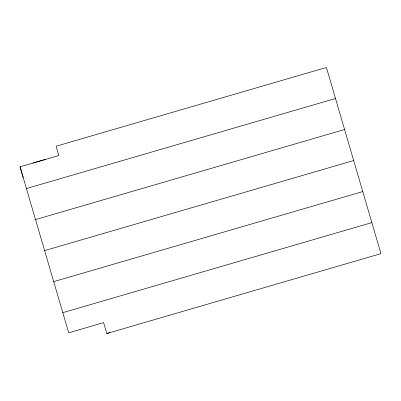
<?xml version="1.0" encoding="UTF-8"?>
<svg xmlns="http://www.w3.org/2000/svg" width="401" height="401" viewBox="0 0 401 401"><rect width="100%" height="100%" fill="white"/><g stroke="black" fill="none" stroke-linecap="round" stroke-linejoin="round"><path stroke-width="0.6" d="M26.421 188.545L335.492 98.496M35.514 219.578L344.584 129.523M44.606 250.605L353.677 160.555M53.699 281.637L362.765 191.583M62.792 312.67L371.857 222.615M106.801 333.527L380.95 253.648L326.404 67.473L56.085 146.225L58.787 155.553L20.05 166.796L68.706 332.835L103.608 322.625L106.801 333.527L109.879 332.624M32.962 163.052L45.874 159.297M20.05 166.796L23.238 177.668"/></g></svg>
